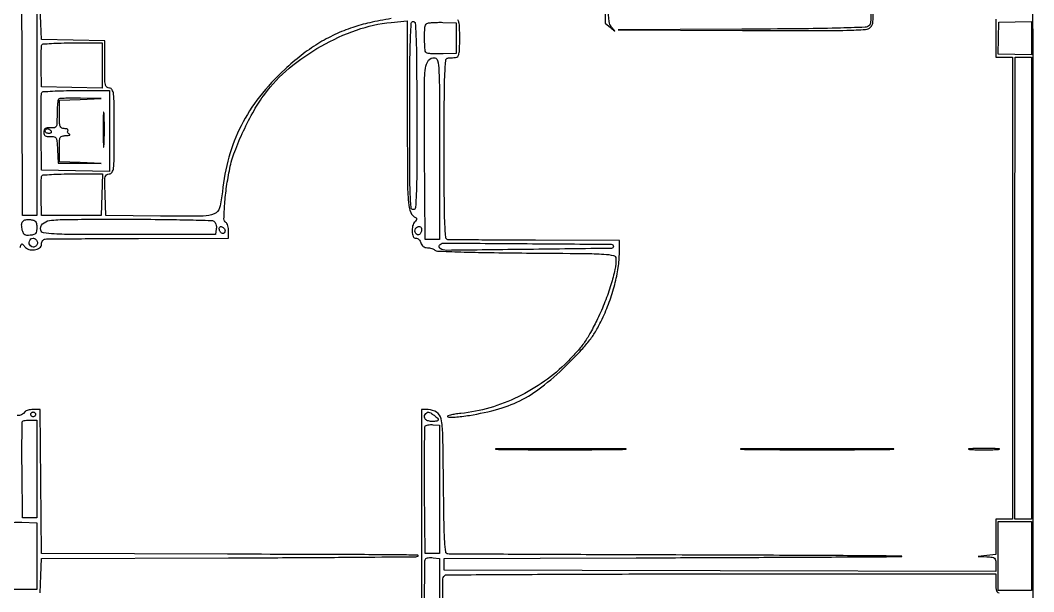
# Model space of a CAD drawing. Extents: x 22 to 1106, y 45 to 1226.
# Drawn here: x 680.6 to 1105.9, y 680.5 to 920.5 of the extents above; entities that cross this region are included whole.
import ezdxf

# ---------------------------------------------------------------- set-up
doc = ezdxf.new("R2010")
doc.units = 0

msp = doc.modelspace()

# ---------------------------------------------------------------- linework, layer by layer
for points in [[(533.378125, 1064.171414, -0.000003), (459.229601, 1064.309124, -0.021919)], [(1105.565145, 517.909149, 0.000068), (1105.617207, 669.5, 0.000097), (1105.619177, 822.693357, 0.000164), (1105.553543, 951.192188, 0.000007), (1105.45487, 1066.737187, 0.927114)], [(456.5, 1069.5), (687.5, 1069.750512, 0.00006), (782.612502, 1069.865124, 0.000061), (877.375, 1070.002288, 0.000059), (959.882186, 1070.141553, 0.000248), (1009.5, 1070.255839, 0.997535), (1009.499962, 1070.370954, 0.000225), (928.435937, 1070.507675, 0.000129), (789.628224, 1070.643574, 0.000057), (605.75, 1070.755327)], [(712.5, 1063.894225, -0.000049), (615.384599, 1064.032922, -0.000081)], [(681.003739, 342.212243, 0.000003), (681.005737, 372.389063, 0.000037)], [(926, 989.654988), (926, 919.309975), (928.25, 917.404988, 0.000387), (929.888577, 916.019846, 0.264805), (929.998486, 915.999474, 0.525102), (930.017861, 916.069675, 0.000496), (928.75, 917.578741, -0.147327), (927.718231, 919.970948, -0.018405), (927.27361, 925.671164, -0.009325)], [(1037.736918, 928.226283, -0.004529), (1037.419982, 919.660605, -0.211061), (1036.658482, 918.131528, -0.166638), (1035.163544, 917.564588, -0.001575), (1023.291834, 917.219132, -0.003967), (1007.377102, 916.932535, -0.001226), (983.408482, 916.749885), (931.5, 916.481604), (983.678571, 916.240802, 0.000754), (1014.006134, 916.146561, 0.006619), (1027.433618, 916.302845, 0.008591), (1035.337101, 916.635447, 0.183561), (1037.435536, 917.578393, 0.188157), (1038.401444, 919.78005, 0.005597), (1038.711918, 930.032511, 0.005157)], [(836.1722, 921.198654, 0.013948), (827.207497, 919.471261, 0.025934), (820.074498, 917.496328, 0.029501), (812.610314, 914.506835, 0.028432), (805.453964, 910.627168, 0.027154), (798.486518, 905.778991, 0.022256), (791.587157, 899.888006, 0.038254), (781.008635, 888.374452, 0.048873), (773.25088, 876.243522, 0.050048), (768.126645, 863.082044, 0.043243), (765.400248, 848.5, -0.037733), (764.206677, 841.703166, -0.24134), (761.964632, 839.161715, -0.092558), (757.339389, 838.273648, -0.003409), (739.443872, 838.304285), (716.5, 838.5), (716.18431, 847.25, -0.004205), (716.033485, 852.702863, -0.054212), (716.214467, 854.729238, -0.192042), (716.809017, 855.642963, -0.154838), (717.93431, 856, 0.260678), (719.109712, 856.65748, 0.109567), (719.72131, 858.428449, 0.026873), (719.960503, 862.375403, 0.001699), (720, 874, 0.001762), (719.95957, 885.471754, 0.025908), (719.722222, 889.5, 0.100119), (719.134019, 891.334802, 0.271649), (718, 892, -0.186423), (716.909748, 892.421133, -0.160254), (716.300146, 893.496372, -0.045652), (716.047304, 895.856705, -0.003868), (716, 901.970975), (716, 911.94195), (702.75, 912.220975), (689.5, 912.5), (689.207059, 919.129412), (688.914118, 925.758823)], [(680.521905, 825.069015, -0.015966), (680.946482, 826.272111, -0.250355), (681.266471, 826.546584, -0.277348), (681.648696, 826.418756, -0.0189), (682.388606, 825.483228, 0.165714), (684.126472, 824.266059, 0.106539), (686.604433, 824.091666, 0.121704), (688.703498, 824.940379, 0.240573), (689.5, 826.5, -0.072361), (689.612661, 827.274388, -0.081074), (689.940625, 827.952054, -0.091008), (690.427532, 828.430612, -0.127105), (691, 828.63465, -0.020673), (692.170563, 828.691098, -0.000119), (703.148438, 828.763631, -0.000506), (715.671626, 828.830714, -0.000322), (730.25, 828.88465), (768, 829), (768, 831.940983, 0.035231), (767.916979, 833.117754, 0.039843), (767.669369, 834.222393, 0.043674), (767.307635, 835.108837, 0.136459), (766.874448, 835.577595, -0.267354), (766.072608, 837.063904, -0.010989), (766.385782, 843.355979, -0.017748), (767.17265, 850.667901, -0.015258), (768.505712, 858.287026, -0.039967), (770.557426, 865.326167, -0.018972), (774.250613, 874.026291, -0.018925), (778.71057, 882.651324, -0.031063), (783.194057, 889.536867, -0.059063), (793.425779, 900.360901, -0.044928), (806.853737, 909.66099, -0.044966), (821.711812, 916.404659, -0.059515), (836.207317, 919.605184), (842.914633, 920.267444), (842.977419, 879.930315, 0.001093), (843.079053, 852.768107, 0.019297), (843.469922, 843.993575, 0.070309), (844.441628, 839.718377, 0.211568), (846.5, 837.641256, -0.162721), (846.810681, 837.381922, -0.176105), (846.890311, 836.996981, -0.108925), (846.701521, 836.497906, -0.04444), (846.25, 835.925, 0.124415), (845.249049, 834.130158, 0.077842), (844.993646, 831.724969, 0.094241), (845.479383, 829.718414, 0.294432), (846.59362, 829, -0.114309), (847.241886, 828.849832, -0.075597), (847.872748, 828.4125, -0.069688), (848.391003, 827.764455, -0.070024), (848.710251, 827, 0.08173), (849.076949, 826.176376, 0.088329), (849.680637, 825.53889, 0.086162), (850.48088, 825.137895, 0.073286), (851.416631, 825, -0.040037), (852.325015, 824.927145, -0.035482), (853.248748, 824.709888, -0.037212), (854.05426, 824.391587, -0.083868), (854.587616, 824.012384, 0.189149), (855.612571, 823.565056, 0.001285), (865.428763, 823.220686, 0.00435), (877.443809, 822.934705, 0.002023), (893.037616, 822.762384, -0.000758), (917.417886, 822.554679, -0.012553), (925.533953, 822.269374, -0.036595), (929.519863, 821.734473, -0.348397), (930.546515, 820.5, -0.058643), (930.110504, 815.870228, -0.020901), (928.446467, 809.429883, -0.019859), (925.953036, 802.252463, -0.018726), (922.853601, 795.150762, -0.012312), (919.916556, 789.419807, -0.028101), (917.35946, 785.289953, -0.028861), (914.398384, 781.539276, -0.013682), (910.183779, 777.045593, -0.043532), (900.557983, 768.887361, -0.041248), (889.496115, 762.352336, -0.041549), (877.596513, 757.762844, -0.045771), (865.480669, 755.387774, 0.011529), (863.014544, 755.07751, 0.024729), (861.135123, 754.701116, 0.039971), (860.017382, 754.322001, 0.606629), (859.993997, 754.00371, 0.144402), (860.801587, 753.783023, 0.010531), (863.12962, 753.878824, 0.014016), (865.945117, 754.133526, 0.010131), (869.066471, 754.568649, 0.030667), (881.475978, 757.344764, 0.050794), (891.42082, 761.350341, 0.04908), (900.583767, 767.386173, 0.026563), (910.620819, 776.435221, 0.008039), (916.169856, 782.181646, 0.025342), (919.624799, 786.273745, 0.031762), (922.214039, 790.166072, 0.019497), (924.780578, 795.042158, 0.024226), (927.757828, 802.141856, 0.023872), (930.050777, 809.530868, 0.025056), (931.517949, 816.656624, 0.038258), (932, 822.947405), (932, 828), (896.75, 828.11535, -0.000344), (883.130192, 828.169288, -0.000539), (871.414062, 828.236369, -0.000135), (861.165728, 828.308845, -0.020549), (860, 828.36535, -0.365193), (859.110352, 829.262895, -0.010344), (858.760754, 835.082368, -0.008759), (858.546159, 844.926145, -0.00107), (858.5, 866.5, -0.00107), (858.546159, 888.073855, -0.008759), (858.760754, 897.917632, -0.010344), (859.110352, 903.737105, -0.365193), (860, 904.63465, -0.002098), (860.699812, 904.694511, -0.001091), (861.573438, 904.763631, -0.001085), (862.470776, 904.830699, -0.001654), (863.25, 904.88465, 0.198072), (864.157296, 905.330673, 0.128303), (864.691708, 906.389015, 0.046882), (864.943784, 908.50278, 0.00625), (865, 913, 0.00625), (864.943784, 917.49722, 0.046882), (864.691708, 919.610985, 0.128303), (864.157296, 920.669327, 0.198072)], [(1090, 921), (1090, 913), (1090, 905), (1093.480929, 905), (1096.961858, 905), (1096.990124, 808), (1097.018391, 711), (1093.509195, 711), (1090, 711), (1090, 703.560365), (1090, 696.120731), (1086.25, 695.728468), (1082.5, 695.336206), (1086.25, 695.168103, -0.01942), (1088.470156, 694.981991, -0.146245), (1089.42478, 694.563786, -0.184322), (1089.878708, 693.738599, -0.034604), (1090, 691.988111), (1090, 688.976222), (974.261922, 689.238111), (858.523845, 689.5), (858.511922, 692), (858.5, 694.5), (939, 694.751396, 0.000185), (972.092973, 694.866974, 0.000189), (1004.959375, 695.006311, 0.000183), (1033.510451, 695.148565, 0.000787), (1050.5, 695.266168, 0.98489), (1050.500902, 695.400284, 0.003546), (1040.08125, 695.555159, 0.000843), (1011.79, 695.727311, 0.000303), (971.5, 695.880122, -0.000111), (929.217895, 696.024226, -0.000181), (893.371875, 696.167271, -0.000015), (861.21606, 696.30819, -0.021282), (860, 696.36535, -0.352533), (859.129723, 697.204826, -0.016019), (858.715549, 701.620809, -0.011391), (858.421279, 709.220746, -0.001487), (858.211563, 725.417863, 0.002297), (857.902531, 746.630812, 0.045744), (857.187246, 753.072667, 0.196696), (855.321481, 755.856582, 0.146116), (851.75, 756.968197), (849, 757), (849, 673, -0.000788)], [(381.675313, 245.019063, 0.000005), (420.356538, 245.169858, 0.197897)], [(688.914114, 680.085886), (689.207057, 687.292943), (689.5, 694.5), (767.945945, 694.731982, 0.00052), (798.098131, 694.852528, 0.000851), (823.658023, 695.024796, 0.000076), (846.558754, 695.221602, 0.096788), (847.445945, 695.403034, 0.808713), (847.366673, 695.829081, 0.004017), (839.896172, 695.969088, 0.001839), (824.995506, 696.073812, 0.000065), (767.5, 696.25896), (689.5, 696.5), (689.235337, 726.75), (688.970674, 757), (686.044354, 757, 0.026418), (684.886222, 756.938765, 0.033055), (683.826163, 756.754904, 0.03496), (682.987588, 756.4884, 0.161282), (682.602366, 756.165632, -0.291747), (679.240931, 754.544008, -0.01923)], [(858.00434, 637.761815, -0.000204), (857.87984, 685.400481, -0.199485), (858.685902, 687.352568, -0.19744), (859.291711, 687.605516, -0.000039), (893.004103, 687.793944, -0.000826), (930.377547, 687.938176, -0.000499), (974.650386, 687.991688), (1090, 688.015936), (1090, 684.007968, 0.015755), (1090.079657, 681.480641, 0.165185), (1090.468315, 680.536283, 0.192783), (1091.324325, 680.099241, 0.022795)]]:
    msp.add_lwpolyline(points, format="xyb")
for points in [[(687.5, 943), (687.5, 838.5), (684.5, 838.5), (681.5, 838.5), (681.281454, 942.396385, -0.000509), (681.238159, 982.297722, -0.000838), (681.292482, 1016.040791, -0.000054), (681.395512, 1046.398099, -0.138392), (681.62589, 1047.203695, -0.163001), (682.02247, 1047.533723, -0.046411), (682.803568, 1047.756763, -0.04146), (683.786589, 1047.857894, -0.033727), (684.844436, 1047.80731), (687.5, 1047.5)], [(846.977047, 880.5, -0.000977), (846.968791, 857.666994, -0.008765), (846.770014, 847.652303, -0.011214), (846.42259, 841.849683, -0.390329), (845.5, 841, -0.390329), (844.57741, 841.849683, -0.011214), (844.229986, 847.652303, -0.008765), (844.031209, 857.666994, -0.000977), (844.022953, 880.5, -0.001101), (844.105427, 902.232738, -0.007845), (844.333674, 912.755821, -0.007389), (844.671371, 919.225055, -0.394743), (845.5, 920, -0.394743), (846.328629, 919.225055, -0.007389), (846.666326, 912.755821, -0.007845), (846.894573, 902.232738, -0.001101)], [(863.5, 913), (863.5, 906.5), (858, 906.387269, -0.007574), (855.810022, 906.375559, -0.009476), (853.778815, 906.433976, -0.007932), (852.084103, 906.541849, -0.069962), (851.353414, 906.704574, -0.292398), (850.449893, 907.910431, -0.016596), (850.250579, 912.779407, -0.017598), (850.384288, 917.645764, -0.238379), (851.257416, 919.13362, -0.112991), (851.925931, 919.375423, -0.011643), (853.605973, 919.541863, -0.014029), (855.642993, 919.638502, -0.010771), (857.87071, 919.63362), (863.5, 919.5)], [(715, 901.470123), (715, 891.940246), (702.25, 892.220123), (689.5, 892.5), (689.351988, 901, -0.00515), (689.328436, 904.311343, -0.007552), (689.381706, 907.223437, -0.004045), (689.483364, 909.672524, -0.125073), (689.661005, 910.25, -0.242314), (690.155426, 910.551808, -0.003626), (693.63832, 910.779688, -0.008882), (697.757248, 910.945847, -0.005639), (702.559017, 911), (715, 911)], [(856.5, 866.5), (856.5, 828.5), (853.5, 828.5), (850.5, 828.5), (850.266255, 865.951029, -0.001366), (850.173692, 892.333003, -0.027369), (850.607474, 900.36577, -0.137374), (851.942248, 903.691066, -0.266883), (854.5, 904.755728, -0.323479), (855.731588, 903.601728, -0.035006), (856.23516, 899.501898, -0.012313), (856.463084, 891.248191, -0.000746)], [(718, 873.972543), (718, 856.945087), (703.75, 857.222543), (689.5, 857.5), (689.319368, 873.45773, -0.002919), (689.285526, 879.631281, -0.004523), (689.33563, 884.960607, -0.001512), (689.434294, 889.555023, -0.133046), (689.628385, 890.20773, -0.24189), (690.157782, 890.526911, -0.003262), (694.069363, 890.767271, -0.008396), (698.679843, 890.942808, -0.005316), (704.059017, 891), (718, 891)], [(696.666667, 887.333333, 0.160627), (696.403747, 886.811696, 0.011288), (696.195833, 885.167093, 0.015059), (696.048527, 883.154546, 0.010737), (696, 880.89507, -0.007009), (695.947516, 877.150953, -0.107821), (695.639037, 875.90576, -0.248248), (694.899752, 875.370714, -0.05209), (693.25, 875.311736, 0.033196), (691.870293, 875.314476, 0.130271), (691.070217, 875.04626, 0.175985), (690.64262, 874.47177, 0.072991), (690.5, 873.5, 0.072616), (690.641284, 872.532313, 0.173853), (691.065053, 871.956225, 0.131065), (691.854579, 871.684322, 0.034556), (693.202134, 871.68171, -0.057683), (694.797689, 871.604915, -0.231012), (695.572658, 871.054705, -0.104134), (695.955907, 869.778924, -0.007983), (696.202134, 866.18171), (696.5, 860.5), (705.5, 860.434368), (714.5, 860.368735), (705.75, 860.7233), (697, 861.077866), (697, 866.538933, -0.008629), (697.059595, 869.991907, -0.106965), (697.379505, 871.257257, -0.220658), (698.130099, 871.858897, -0.053208), (699.75, 872.078947, 0.017496), (700.733802, 872.141689, 0.068816), (701.32317, 872.283477, 0.381688), (701.416837, 872.468768, 0.235825), (701.243769, 872.664358, -0.07888), (700.806545, 872.926836, -0.105417), (700.522598, 873.290708, -0.121773), (700.435807, 873.697442, -0.131107), (700.552786, 874.08541, 0.226855), (700.590053, 874.431016, 0.172341), (700.347156, 874.731339, 0.09428), (699.808785, 874.934838, 0.043373), (699.059017, 875, -0.117668), (697.956416, 875.263125, -0.194835), (697.336353, 875.973776, -0.074909), (697.058398, 877.475311, -0.008376), (697, 880.961067), (697, 886.922134), (705.75, 887.255432), (714.5, 887.58873), (705.916667, 887.794365, 0.007413), (702.579291, 887.824824, 0.011025), (699.658854, 887.743761, 0.00633), (697.229978, 887.591856, 0.17946)], [(715.38854, 874.5, 0.002213), (715.410297, 869.842228, 0.011964), (715.493827, 867.313779, 0.875674), (715.613779, 867.304715, 0.039068), (715.742498, 868.291588, 0.00796), (715.851427, 871.342947, 0.005002), (715.88626, 874.911868, 0.005021), (715.85012, 878.425385, 0.009156), (715.739318, 881.291588, 0.078783), (715.61194, 881.877154, 0.808064), (715.490269, 881.857529, 0.010669), (715.408798, 879.166435, 0.002293)], [(693.5, 874, -0.139169), (693.607943, 873.620352, -0.191142), (693.478525, 873.29375, -0.138808), (693.110654, 873.073267, -0.066118), (692.559017, 873, -0.062283), (691.962904, 873.074545, -0.080552), (691.457961, 873.29375, -0.097988), (691.120018, 873.618621, -0.153634), (691, 874, -0.092995), (691.071618, 874.381732, -0.096318), (691.276414, 874.70625, -0.099231), (691.581949, 874.923444, -0.105429), (691.940983, 875, -0.089642), (692.346558, 874.926698, -0.053229), (692.7871, 874.70625, -0.051032), (693.193797, 874.382515, -0.06081)], [(714.81569, 847.25), (714.5, 838.5), (702, 838.5), (689.5, 838.5), (689.335503, 846.483839, -0.005702), (689.306859, 849.598453, -0.008274), (689.358422, 852.347485, -0.004732), (689.461591, 854.650549, -0.125488), (689.64452, 855.233839, -0.240297), (690.152216, 855.542024, -0.003741), (693.652775, 855.77494, -0.00901), (697.796613, 855.944673, -0.00573), (702.624707, 856), (715.13138, 856)], [(687.5, 833.5, -0.034474), (687.389015, 831.892224, -0.138039), (686.997652, 830.997135, -0.150183), (686.218115, 830.479553, -0.043326), (684.784878, 830.186943, -0.041383), (683.369804, 830.141539, -0.133234), (682.482211, 830.431301, -0.139727), (681.887216, 831.11979, -0.047316), (681.440735, 832.380108, -0.058249), (681.155119, 834.572647, -0.168726), (681.631348, 836.004288, -0.186534), (682.84882, 836.744932, -0.07336), (684.844436, 836.80731, -0.045556), (686.23614, 836.516118, -0.150358), (687.003094, 835.996147, -0.135594), (687.389969, 835.098631, -0.034373)], [(761.837492, 836.105789, -0.117973), (762.324938, 835.61253, -0.060924), (762.682958, 834.817056, -0.055447), (762.867136, 833.861627, -0.055085), (762.837492, 832.88691), (762.5, 830.5), (726.013695, 830.5, -0.000894), (703.337099, 830.540549, -0.01137), (694.818511, 830.764777, -0.024609), (690.328232, 831.207439, -0.318418), (689.179122, 832.308413, -0.243041), (689.962219, 834.965728, -0.171511), (692.793421, 836.395559, -0.030674), (700.040862, 836.879057, -0.001362), (725.208881, 836.943511, -0.002204), (738.833133, 836.881248, -0.003472), (750.526122, 836.695057, -0.000912), (760.711868, 836.443517, -0.133269)], [(766.5, 832.166667, -0.165439), (766.193715, 831.266326, -0.277325), (765.472826, 830.983457, -0.191218), (764.642725, 831.486701, -0.111376), (764.154497, 832.562347, -0.058438), (764.095579, 833.233934, -0.165894), (764.258082, 833.66825, -0.209098), (764.619166, 833.852447, -0.095591), (765.154497, 833.781834, -0.072298), (765.668818, 833.523099, -0.066546), (766.104758, 833.122372, -0.070355), (766.399395, 832.646187, -0.103772)], [(849, 832.559017, -0.057944), (848.930946, 831.965145, -0.050295), (848.726548, 831.37232, -0.052935), (848.425599, 830.868321, -0.093559), (848.069098, 830.542705, -0.22115), (847.249279, 830.445281, -0.173073), (846.532901, 831.000994, -0.137775), (846.228407, 832.005022, -0.144545), (846.5, 833, -0.106623), (847.247001, 833.776532, -0.194118), (848.094833, 833.956238, -0.221941), (848.748994, 833.49767, -0.131397)], [(687.553851, 827.912868, -0.190717), (687.763962, 826.735958, -0.171854), (687.124253, 825.67027, -0.175934), (685.96995, 825.260019, -0.197141), (684.887132, 825.712868, -0.144911), (684.366354, 826.671654, -0.134859), (684.431624, 827.789156, -0.143758), (685.047584, 828.666716, -0.169916), (686, 829, -0.100929), (686.386686, 828.921141, -0.052079), (686.820255, 828.680655, -0.048757), (687.231435, 828.328718, -0.053016)], [(929.5, 825.5, -0.41033), (928.735571, 824.725352, -0.000239), (893.785638, 824.277975, -0.000444), (859.415707, 823.884976, -0.141973), (856.83076, 824.604596, -0.100237), (856.542512, 824.874953, -0.098219), (856.37958, 825.238047, -0.097658), (856.367073, 825.637618, -0.097852), (856.50724, 826.011714, -0.26138), (858.142297, 826.917519, -0.000398), (893.294448, 826.699035, -0.00034), (928.580083, 826.42765, -0.411764)], [(687, 755, -0.099038), (686.923658, 754.618362, -0.097945), (686.70625, 754.29375, -0.097945), (686.381638, 754.076342, -0.099038), (686, 754, -0.099038), (685.618362, 754.076342, -0.097945), (685.29375, 754.29375, -0.097945), (685.076342, 754.618362, -0.099038), (685, 755, -0.099038), (685.076342, 755.381638, -0.097945), (685.29375, 755.70625, -0.097945), (685.618362, 755.923658, -0.099038), (686, 756, -0.099038), (686.381638, 755.923658, -0.097945), (686.70625, 755.70625, -0.097945), (686.923658, 755.381638, -0.099038)], [(854.25, 754.607954, -0.030254), (855.675076, 753.383569, -0.271252), (855.88694, 752.620291, -0.301898), (855.326106, 752.123016, -0.034766), (853.559017, 752, -0.065277), (851.848824, 752.224228, -0.129446), (850.66906, 752.896895, -0.185244), (850.219421, 753.880416, -0.15524), (850.5, 755, -0.096769), (851.150201, 755.702841, -0.185979), (851.880445, 755.899911, -0.111746), (852.82957, 755.578271, -0.025006)], [(687.5, 732), (687.5, 711.5), (684.5, 711.5), (681.5, 711.5), (681.322786, 731.463262, -0.001874), (681.283302, 739.161967, -0.00298), (681.313475, 745.749759, -0.000667), (681.382031, 751.522408, -0.135919), (681.539942, 752.064628, -0.185244), (681.857669, 752.306609, -0.029307), (682.635926, 752.485513, -0.029166), (683.622648, 752.593532, -0.021787), (684.717156, 752.601366), (687.5, 752.5)], [(856.5, 723.478715), (856.5, 696.5), (853.5, 696.5), (850.5, 696.5), (850.274066, 722.884432, -0.001786), (850.223298, 733.056706, -0.002846), (850.260473, 741.754624, -0.00061), (850.345864, 749.387904, -0.136124), (850.545058, 750.072906, -0.171113), (850.913688, 750.369955, -0.03931), (851.697658, 750.579143, -0.036225), (852.689775, 750.688476, -0.028521), (853.770992, 750.667188), (856.5, 750.457429)], [(882.680603, 740.251008, 0.001878), (893.732232, 740.161685, 0.00108), (907.048852, 740.132829, 0.001079), (920.426144, 740.1616, 0.001803), (931.680603, 740.250667, 0.010823), (934.817657, 740.354742, 0.96722), (934.815552, 740.45269, 0.002475), (925.066956, 740.519835, 0.000483), (907.5, 740.536917, 0.000488), (889.923655, 740.519895, 0.002394), (879.996802, 740.453072, 0.962302), (879.994155, 740.354695, 0.013371)], [(986.25, 740.250616, 0.001541), (999.337868, 740.162917, 0.000904), (1015, 740.134585, 0.000904), (1030.662132, 740.162917, 0.001541), (1043.75, 740.250616, 0.010054), (1047.166004, 740.352756, 0.970546), (1047.164062, 740.449274, 0.002039), (1035.619526, 740.515136, 0.000407), (1015, 740.531902, 0.000407), (994.380474, 740.515136, 0.002039), (982.835938, 740.449274, 0.970546), (982.833996, 740.352756, 0.010054)], [(1079.25, 740.261012, 0.009864), (1081.867693, 740.148534, 0.005804), (1085, 740.112174, 0.005804), (1088.132307, 740.148534, 0.009864), (1090.75, 740.261012, 0.061613), (1091.448108, 740.39219, 0.829596), (1091.432812, 740.51584, 0.013058), (1089.123307, 740.600303, 0.002611), (1085, 740.621831, 0.002611), (1080.876693, 740.600303, 0.013058), (1078.567188, 740.51584, 0.829596), (1078.551892, 740.39219, 0.061613)], [(687.5, 695.5), (687.5, 681.5), (681, 681.5), (674.5, 681.5), (674.300307, 694.92689, -0.003241), (674.256687, 700.126197, -0.004985), (674.292968, 704.625953, -0.001819), (674.376695, 708.488967, -0.13284), (674.555743, 709.090194, -0.224915), (674.995185, 709.374819, -0.011739), (676.711519, 709.562316, -0.016689), (678.829622, 709.672473, -0.011183), (681.255436, 709.663304), (687.5, 709.5)], [(856.5, 669), (856.5, 643.5), (853.5, 643.5), (850.5, 643.5), (850.298857, 668.424544, -0.002073), (850.261127, 678.042482, -0.00328), (850.317064, 686.286816, -0.000808), (850.42479, 693.486256, -0.135061), (850.643294, 694.231854, -0.166059), (851.03193, 694.551375, -0.045313), (851.808681, 694.765035, -0.040606), (852.787845, 694.860014, -0.032697), (853.844436, 694.80731), (856.5, 694.5)]]:
    msp.add_lwpolyline(points, format="xyb", close=True)
for points in [[(1105, 913), (1105, 905.965296), (1097.985255, 906.109486), (1090.97051, 906.253677), (1091.109242, 913.002852), (1091.247973, 919.752027), (1098.123987, 919.893366), (1105, 920.034704)], [(1105, 808), (1105, 711), (1101.490805, 711), (1097.981609, 711), (1098.009876, 808), (1098.038142, 905), (1101.519071, 905), (1105, 905)], [(1105, 695.5), (1105, 681), (1098, 681), (1091, 681), (1091, 695.5), (1091, 710), (1098, 710), (1105, 710)]]:
    msp.add_lwpolyline(points, close=True)

doc.saveas('drawing.dxf')
